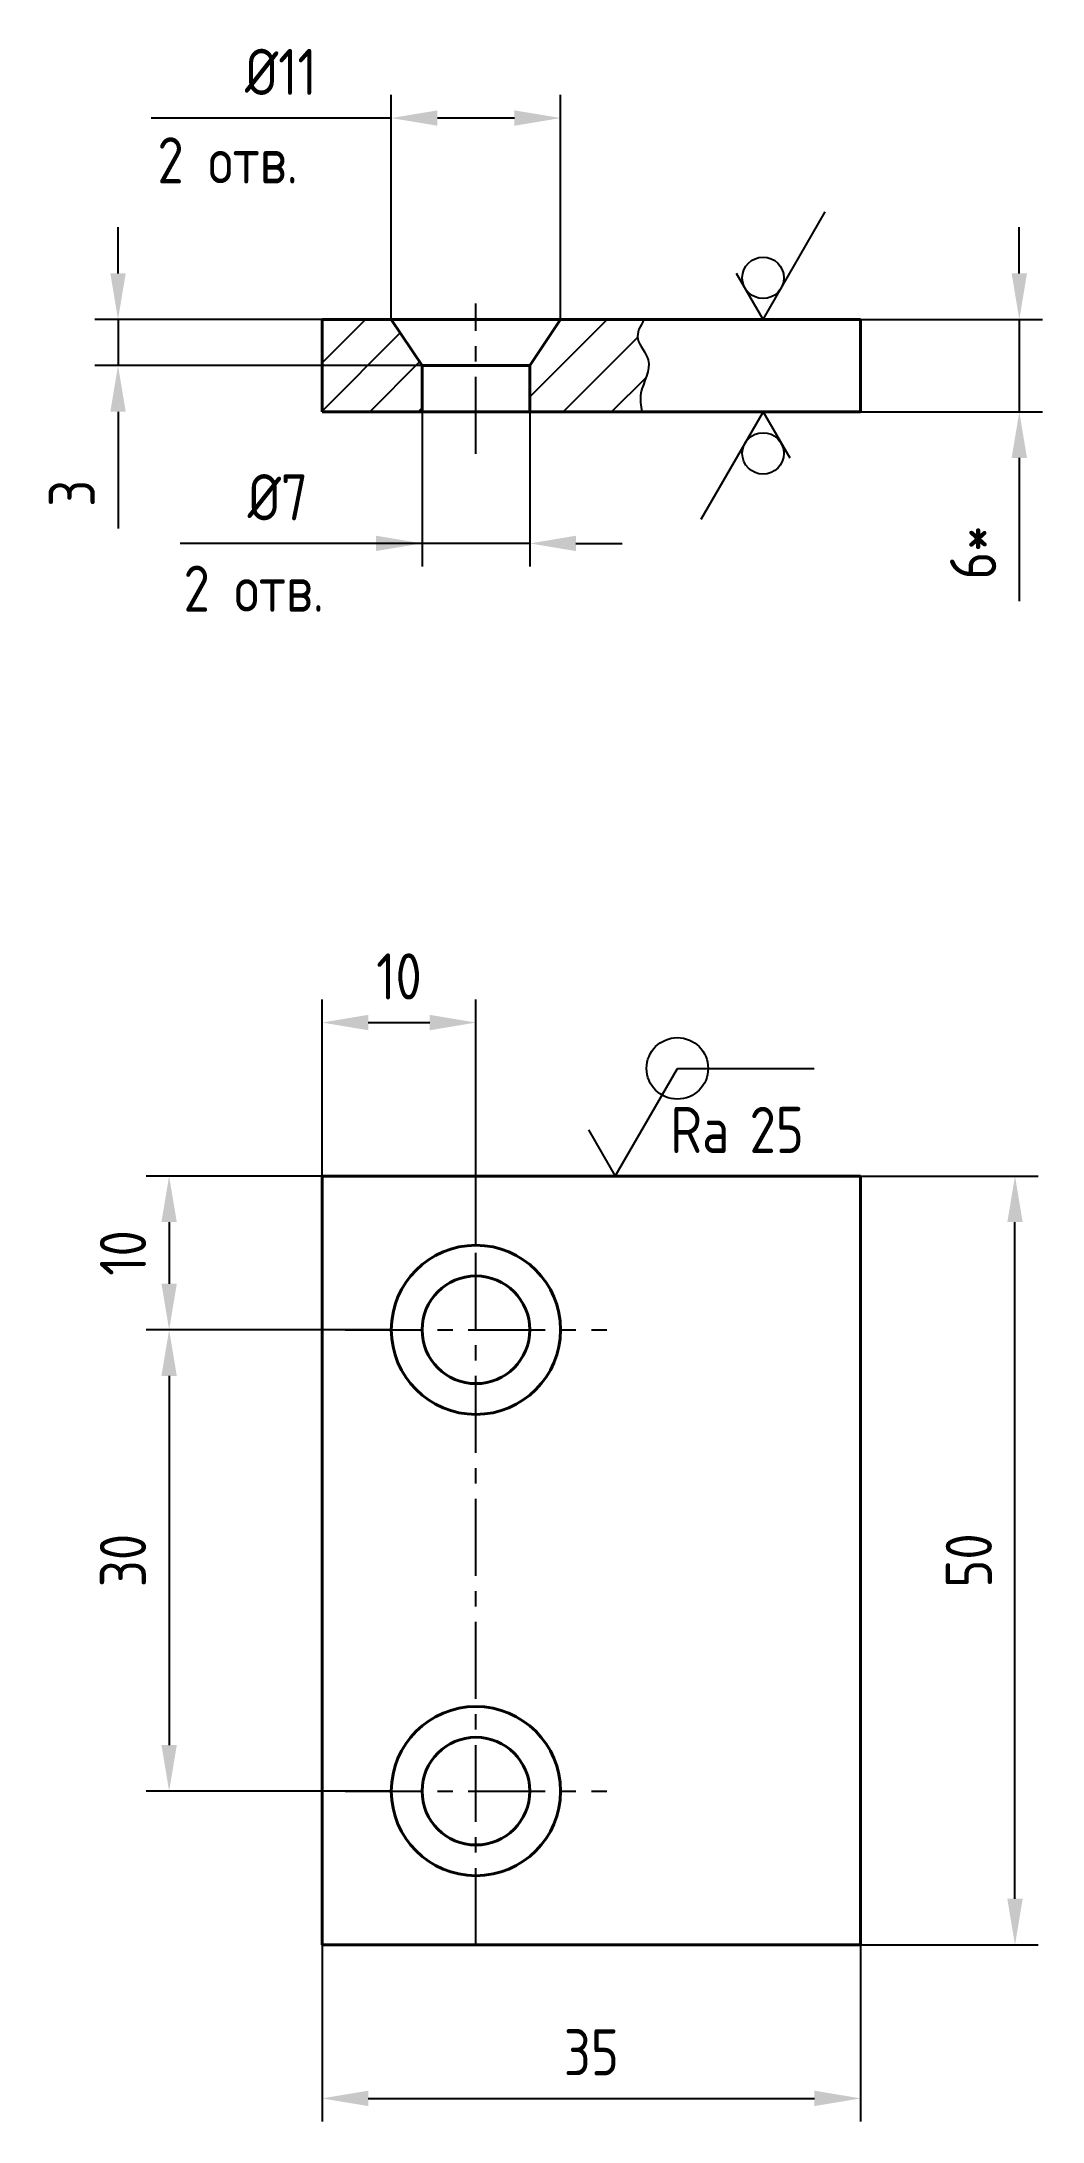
# Model space of a CAD drawing. Header units: millimetres. Extents: x 7117 to 7182, y -268 to -133.
import ezdxf

# ---------------------------------------------------------------- set-up
doc = ezdxf.new("R2010")
doc.units = ezdxf.units.MM
doc.header["$LTSCALE"] = 5
doc.linetypes.add('CENTER', pattern=[2, 1.25, -0.25, 0.25, -0.25])
for name, color, linetype in [('Bord', 1, 'Continuous'), ('DIM', 7, 'Continuous'), ('Hatch', 2, 'Continuous'), ('Text', 3, 'Continuous')]:
    doc.layers.add(name, color=color, linetype=linetype)
doc.layers.add('Основной', color=6, linetype='Continuous', lineweight=40)
doc.styles.add('Style1', font='romans.shx', dxfattribs={"width": 0.8})
doc.dimstyles.new('LIN1', dxfattribs={"dimtxt": 3, "dimasz": 3, "dimexe": 1.5, "dimexo": 0, "dimgap": 1.5, "dimtad": 1, "dimdec": 0, "dimzin": 13, "dimdsep": 46, "dimtxsty": 'Style1', "dimcen": 0, "dimclrt": 3, "dimadec": 0, "dimazin": 0, "dimtfac": 1, "dimtdec": 0, "dimtmove": 0, "dimatfit": 3, "dimfxl": 1, "dimtolj": 1, "dimtzin": 13, "dimarcsym": 0})

# ---------------------------------------------------------------- blocks, each defined once
blk = doc.blocks.new('*D7')
at = {"layer": 'Defpoints', "color": 0, "transparency": 16777216}
for p in [(7134.87, -256.84), (7169.87, -256.84), (7169.87, -266.82)]:
    blk.add_point(p, dxfattribs=at)
at = {"layer": 'DIM', "color": 0, "lineweight": -2, "transparency": 16777216}
for p, q in [((7134.87, -256.84), (7134.87, -268.32)), ((7169.87, -256.84), (7169.87, -268.32)), ((7137.87, -266.82), (7166.87, -266.82))]:
    blk.add_line(p, q, dxfattribs=at)
at = {"layer": 'DIM', "color": 0, "transparency": 16777216}
for points in [[(7137.87, -266.32), (7137.87, -267.32), (7134.87, -266.82)], [(7166.87, -266.32), (7166.87, -267.32), (7169.87, -266.82)]]:
    blk.add_solid(points, dxfattribs=at)
at = {"layer": 'DIM', "color": 3, "transparency": 16777216, "insert": (7152.37, -263.82), "char_height": 3, "attachment_point": 5, "style": 'Style1'}
blk.add_mtext('\\A1;35', dxfattribs=at)
blk = doc.blocks.new('*D8')
at = {"layer": 'Defpoints', "color": 0, "transparency": 16777216}
for p in [(7134.87, -206.84), (7124.93, -216.84), (7139.37, -216.84)]:
    blk.add_point(p, dxfattribs=at)
at = {"layer": 'DIM', "color": 0, "lineweight": -2, "transparency": 16777216}
for p, q in [((7134.87, -206.84), (7123.43, -206.84)), ((7124.93, -209.84), (7124.93, -213.84)), ((7139.37, -216.84), (7123.43, -216.84))]:
    blk.add_line(p, q, dxfattribs=at)
at = {"layer": 'DIM', "color": 0, "transparency": 16777216}
for points in [[(7124.43, -209.84), (7125.43, -209.84), (7124.93, -206.84)], [(7124.43, -213.84), (7125.43, -213.84), (7124.93, -216.84)]]:
    blk.add_solid(points, dxfattribs=at)
at = {"layer": 'DIM', "color": 3, "transparency": 16777216, "insert": (7121.93, -211.84), "char_height": 3, "attachment_point": 5, "rotation": 90, "style": 'Style1'}
blk.add_mtext('\\A1;10', dxfattribs=at)
blk = doc.blocks.new('*D9')
at = {"layer": 'Defpoints', "color": 0, "transparency": 16777216}
for p in [(7141.37, -157.14), (7148.37, -157.14), (7148.37, -165.7)]:
    blk.add_point(p, dxfattribs=at)
at = {"layer": 'DIM', "color": 0, "lineweight": -2, "transparency": 16777216}
for p, q in [((7141.37, -157.14), (7141.37, -167.2)), ((7148.37, -157.14), (7148.37, -167.2)), ((7138.37, -165.7), (7128.6, -165.7)), ((7148.37, -165.7), (7141.37, -165.7)), ((7151.37, -165.7), (7154.37, -165.7))]:
    blk.add_line(p, q, dxfattribs=at)
at = {"layer": 'DIM', "color": 0, "transparency": 16777216}
for points in [[(7138.37, -165.2), (7138.37, -166.2), (7141.37, -165.7)], [(7151.37, -165.2), (7151.37, -166.2), (7148.37, -165.7)]]:
    blk.add_solid(points, dxfattribs=at)
at = {"layer": 'DIM', "color": 3, "transparency": 16777216, "insert": (7131.99, -162.7), "char_height": 3, "attachment_point": 5, "style": 'Style1'}
blk.add_mtext('\\A1;%%C7', dxfattribs=at)
blk = doc.blocks.new('*D10')
at = {"layer": 'Defpoints', "color": 0, "transparency": 16777216}
for p in [(7150.37, -138.04), (7139.37, -151.14), (7150.37, -151.14)]:
    blk.add_point(p, dxfattribs=at)
at = {"layer": 'DIM', "color": 0, "lineweight": -2, "transparency": 16777216}
for p, q in [((7139.37, -151.14), (7139.37, -136.54)), ((7150.37, -151.14), (7150.37, -136.54)), ((7139.37, -138.04), (7128, -138.04)), ((7147.37, -138.04), (7142.37, -138.04))]:
    blk.add_line(p, q, dxfattribs=at)
at = {"layer": 'DIM', "color": 0, "transparency": 16777216}
for points in [[(7142.37, -137.54), (7142.37, -138.54), (7139.37, -138.04)], [(7147.37, -137.54), (7147.37, -138.54), (7150.37, -138.04)]]:
    blk.add_solid(points, dxfattribs=at)
at = {"layer": 'DIM', "color": 3, "transparency": 16777216, "insert": (7132.19, -135.04), "char_height": 3, "attachment_point": 5, "style": 'Style1'}
blk.add_mtext('\\A1;%%C11', dxfattribs=at)
blk = doc.blocks.new('*D11')
at = {"layer": 'Defpoints', "color": 0, "transparency": 16777216}
for p in [(7121.61, -151.14), (7134.87, -151.14), (7141.37, -154.14)]:
    blk.add_point(p, dxfattribs=at)
at = {"layer": 'DIM', "color": 0, "lineweight": -2, "transparency": 16777216}
for p, q in [((7121.61, -148.14), (7121.61, -145.14)), ((7134.87, -151.14), (7120.11, -151.14)), ((7121.61, -151.14), (7121.61, -154.14)), ((7141.37, -154.14), (7120.11, -154.14)), ((7121.61, -157.14), (7121.61, -164.74))]:
    blk.add_line(p, q, dxfattribs=at)
at = {"layer": 'DIM', "color": 0, "transparency": 16777216}
for points in [[(7121.11, -148.14), (7122.11, -148.14), (7121.61, -151.14)], [(7121.11, -157.14), (7122.11, -157.14), (7121.61, -154.14)]]:
    blk.add_solid(points, dxfattribs=at)
at = {"layer": 'DIM', "color": 3, "transparency": 16777216, "insert": (7118.61, -162.44), "char_height": 3, "attachment_point": 5, "rotation": 90, "style": 'Style1'}
blk.add_mtext('\\A1;3', dxfattribs=at)
blk = doc.blocks.new('A$C6CF913E7')
at = {"layer": 'Text'}
blk.add_circle((0, 0), 2, dxfattribs=at)
blk = doc.blocks.new('sherISO_07')
at = {"layer": 'Text'}
blk.add_line((4.04, 7), (12.93, 7), dxfattribs=at)
blk.add_lwpolyline([(-1.73, 3), (0, 0), (4.04, 7)], dxfattribs=at)
blk.add_blockref('A$C6CF913E7', (4.04, 7))
at = {"layer": 'Text', "style": 'Style1', "width": 0.8}
blk.add_text('Ra', height=3, dxfattribs=at).set_placement((3.58, 1.5))
blk.add_attdef('25', (8.73, 1.5), '', height=3, dxfattribs=at)
blk = doc.blocks.new('sherISO_09')
at = {"layer": 'Text'}
for q in [(4.04, 7), (-1.73, 3)]:
    blk.add_line((0, 0), q, dxfattribs=at)
blk.add_circle((0, 2.71), 1.35, dxfattribs=at)
blk = doc.blocks.new('*D13')
at = {"layer": 'Defpoints', "color": 0, "transparency": 16777216}
for p in [(7144.87, -196.86), (7134.87, -206.84), (7144.87, -211.34)]:
    blk.add_point(p, dxfattribs=at)
at = {"layer": 'DIM', "color": 0, "lineweight": -2, "transparency": 16777216}
for p, q in [((7134.87, -206.84), (7134.87, -195.36)), ((7144.87, -211.34), (7144.87, -195.36)), ((7137.87, -196.86), (7141.87, -196.86))]:
    blk.add_line(p, q, dxfattribs=at)
at = {"layer": 'DIM', "color": 0, "transparency": 16777216}
for points in [[(7137.87, -196.36), (7137.87, -197.36), (7134.87, -196.86)], [(7141.87, -196.36), (7141.87, -197.36), (7144.87, -196.86)]]:
    blk.add_solid(points, dxfattribs=at)
at = {"layer": 'DIM', "color": 3, "transparency": 16777216, "insert": (7139.87, -193.86), "char_height": 3, "attachment_point": 5, "style": 'Style1'}
blk.add_mtext('\\A1;10', dxfattribs=at)
blk = doc.blocks.new('*D14')
at = {"layer": 'Defpoints', "color": 0, "transparency": 16777216}
for p in [(7169.87, -206.84), (7179.9, -206.84), (7169.87, -256.84)]:
    blk.add_point(p, dxfattribs=at)
at = {"layer": 'DIM', "color": 0, "lineweight": -2, "transparency": 16777216}
for p, q in [((7169.87, -206.84), (7181.4, -206.84)), ((7179.9, -253.84), (7179.9, -209.84)), ((7169.87, -256.84), (7181.4, -256.84))]:
    blk.add_line(p, q, dxfattribs=at)
at = {"layer": 'DIM', "color": 0, "transparency": 16777216}
for points in [[(7179.4, -209.84), (7180.4, -209.84), (7179.9, -206.84)], [(7179.4, -253.84), (7180.4, -253.84), (7179.9, -256.84)]]:
    blk.add_solid(points, dxfattribs=at)
at = {"layer": 'DIM', "color": 3, "transparency": 16777216, "insert": (7176.9, -231.84), "char_height": 3, "attachment_point": 5, "rotation": 90, "style": 'Style1'}
blk.add_mtext('\\A1;50', dxfattribs=at)
blk = doc.blocks.new('*D15')
at = {"layer": 'Defpoints', "color": 0, "transparency": 16777216}
for p in [(7169.87, -151.14), (7180.18, -151.14), (7169.87, -157.14)]:
    blk.add_point(p, dxfattribs=at)
at = {"layer": 'DIM', "color": 0, "lineweight": -2, "transparency": 16777216}
for p, q in [((7180.18, -148.14), (7180.18, -145.14)), ((7169.87, -151.14), (7181.68, -151.14)), ((7180.18, -151.14), (7180.18, -157.14)), ((7169.87, -157.14), (7181.68, -157.14)), ((7180.18, -160.14), (7180.18, -169.45))]:
    blk.add_line(p, q, dxfattribs=at)
at = {"layer": 'DIM', "color": 0, "transparency": 16777216}
for points in [[(7179.68, -148.14), (7180.68, -148.14), (7180.18, -151.14)], [(7179.68, -160.14), (7180.68, -160.14), (7180.18, -157.14)]]:
    blk.add_solid(points, dxfattribs=at)
at = {"layer": 'DIM', "color": 3, "transparency": 16777216, "insert": (7177.18, -166.3), "char_height": 3, "attachment_point": 5, "rotation": 90, "style": 'Style1'}
blk.add_mtext('\\A1;6*', dxfattribs=at)
blk = doc.blocks.new('*D18')
at = {"layer": 'Defpoints', "color": 0, "transparency": 16777216}
for p in [(7134.87, -216.84), (7124.93, -246.84), (7139.37, -246.84)]:
    blk.add_point(p, dxfattribs=at)
at = {"layer": 'DIM', "color": 0, "lineweight": -2, "transparency": 16777216}
for p, q in [((7134.87, -216.84), (7123.43, -216.84)), ((7124.93, -219.84), (7124.93, -243.84)), ((7139.37, -246.84), (7123.43, -246.84))]:
    blk.add_line(p, q, dxfattribs=at)
at = {"layer": 'DIM', "color": 0, "transparency": 16777216}
for points in [[(7124.43, -219.84), (7125.43, -219.84), (7124.93, -216.84)], [(7124.43, -243.84), (7125.43, -243.84), (7124.93, -246.84)]]:
    blk.add_solid(points, dxfattribs=at)
at = {"layer": 'DIM', "color": 3, "transparency": 16777216, "insert": (7121.93, -231.84), "char_height": 3, "attachment_point": 5, "rotation": 90, "style": 'Style1'}
blk.add_mtext('\\A1;30', dxfattribs=at)

msp = doc.modelspace()

# ---------------------------------------------------------------- hatches: boundary and pattern name
at = {"layer": 'Hatch'}
h = msp.add_hatch(dxfattribs=at)
h.set_pattern_fill('ANSI31', color=256, scale=0.7, style=0)
h.paths.add_polyline_path([(7139.37, -151.14), (7134.87, -151.14), (7134.87, -157.14), (7141.37, -157.14), (7141.37, -154.14)])
edge = h.paths.add_edge_path()
edge.add_spline(control_points=[(7155.66, -157.14), (7155.56, -156.74), (7155.44, -155.61), (7156.61, -153.93), (7155.06, -152.45), (7155.53, -151.57), (7155.82, -151.14)], knot_values=[0.429687, 0.429687, 0.429687, 0.429687, 1.648971, 3.881905, 5.393217, 6.779434, 6.779434, 6.779434, 6.779434], degree=3, periodic=0)
edge.add_line((7155.82, -151.14), (7150.37, -151.14))
edge.add_line((7150.37, -151.14), (7148.37, -154.14))
edge.add_line((7148.37, -154.14), (7148.37, -157.14))
edge.add_line((7148.37, -157.14), (7155.66, -157.14))

# ---------------------------------------------------------------- linework, layer by layer
at = {"color": 5, "linetype": 'CENTER', "ltscale": 0.8}
for p, q in [((7144.87, -159.87), (7144.87, -150.11)), ((7144.87, -256.84), (7144.87, -208.34)), ((7136.37, -216.84), (7153.37, -216.84)), ((7136.37, -246.84), (7153.37, -246.84))]:
    msp.add_line(p, q, dxfattribs=at)
at = {"layer": 'Bord'}
msp.add_open_spline([(7155.82, -151.14), (7155.53, -151.57), (7155.06, -152.45), (7156.61, -153.93), (7155.44, -155.61), (7155.56, -156.74), (7155.66, -157.14)], degree=3, knots=[0.429687, 0.429687, 0.429687, 0.429687, 1.815904, 3.327216, 5.56015, 6.779434, 6.779434, 6.779434, 6.779434], dxfattribs=at)
at = {"layer": 'DIM'}
for p, q in [((7139.37, -138.04), (7123.77, -138.04)), ((7141.37, -165.7), (7125.65, -165.7))]:
    msp.add_line(p, q, dxfattribs=at)
at = {"layer": 'Основной'}
for p, q in [((7134.87, -151.14), (7169.87, -151.14)), ((7134.87, -157.14), (7134.87, -151.14)), ((7141.37, -154.14), (7139.37, -151.14)), ((7148.37, -154.14), (7150.37, -151.14)), ((7169.87, -151.14), (7169.87, -157.14)), ((7141.37, -157.14), (7141.37, -154.14)), ((7141.37, -154.14), (7148.37, -154.14)), ((7148.37, -157.14), (7148.37, -154.14)), ((7169.87, -157.14), (7134.87, -157.14)), ((7169.87, -206.84), (7134.87, -206.84)), ((7134.87, -206.84), (7134.87, -256.84)), ((7169.87, -206.84), (7169.87, -256.84)), ((7169.87, -256.84), (7134.87, -256.84))]:
    msp.add_line(p, q, dxfattribs=at)
for centre, radius in [((7144.87, -216.84), 5.5), ((7144.87, -216.84), 3.5), ((7144.87, -246.84), 5.5), ((7144.87, -246.84), 3.5)]:
    msp.add_circle(centre, radius, dxfattribs=at)

# ---------------------------------------------------------------- block references
at = {"layer": 'DIM'}
msp.add_blockref('sherISO_09', (7163.53, -151.14), dxfattribs=at)
at = {"layer": 'DIM', "rotation": 180}
msp.add_blockref('sherISO_09', (7163.53, -157.14), dxfattribs=at)
at = {"layer": 'DIM'}
msp.add_blockref('sherISO_07', (7153.92, -206.84), dxfattribs=at).add_auto_attribs({'25': '25'})

# ---------------------------------------------------------------- texts
at = {"layer": 'Text', "style": 'Style1', "width": 0.8}
for p in [(7124.17, -142.29), (7125.87, -170.14)]:
    msp.add_text('2 отв.', height=3, dxfattribs=at).set_placement(p)

# ---------------------------------------------------------------- dimensions: what is measured, and where the dimension line sits
at = {"layer": 'DIM'}
for base, p1, p2, picture, middle in [((7150.37, -138.04), (7139.37, -151.14), (7150.37, -151.14), '*D10', (7132.19, -138.04)), ((7148.37, -165.7), (7141.37, -157.14), (7148.37, -157.14), '*D9', (7131.99, -165.7))]:
    dim = msp.add_linear_dim(base=base, p1=p1, p2=p2, text='%%C<>', dimstyle='LIN1', dxfattribs=at)
    dim.commit()
    dim.dimension.update_dxf_attribs({"geometry": picture, "text_midpoint": middle, "dimtype": 160})
dim = msp.add_linear_dim(base=(7121.61, -151.14), p1=(7141.37, -154.14), p2=(7134.87, -151.14), angle=90, dimstyle='LIN1', dxfattribs=at)
dim.commit()
dim.dimension.update_dxf_attribs({"geometry": '*D11', "text_midpoint": (7121.61, -162.44), "dimtype": 160})
dim = msp.add_linear_dim(base=(7180.18, -151.14), p1=(7169.87, -157.14), p2=(7169.87, -151.14), angle=90, text='<>*', dimstyle='LIN1', dxfattribs=at)
dim.commit()
dim.dimension.update_dxf_attribs({"geometry": '*D15', "text_midpoint": (7180.18, -166.3), "dimtype": 160})
for base, p1, p2, picture, middle in [((7144.87, -196.86), (7134.87, -206.84), (7144.87, -211.34), '*D13', (7139.87, -193.86)), ((7169.87, -266.82), (7134.87, -256.84), (7169.87, -256.84), '*D7', (7152.37, -263.82))]:
    dim = msp.add_linear_dim(base=base, p1=p1, p2=p2, dimstyle='LIN1', dxfattribs=at)
    dim.commit()
    dim.dimension.update_dxf_attribs({"geometry": picture, "text_midpoint": middle})
for base, p1, p2, picture, middle in [((7124.93, -216.84), (7134.87, -206.84), (7139.37, -216.84), '*D8', (7121.93, -211.84)), ((7179.9, -206.84), (7169.87, -256.84), (7169.87, -206.84), '*D14', (7176.9, -231.84)), ((7124.93, -246.84), (7134.87, -216.84), (7139.37, -246.84), '*D18', (7121.93, -231.84))]:
    dim = msp.add_linear_dim(base=base, p1=p1, p2=p2, angle=90, dimstyle='LIN1', dxfattribs=at)
    dim.commit()
    dim.dimension.update_dxf_attribs({"geometry": picture, "text_midpoint": middle})

doc.saveas('drawing.dxf')
